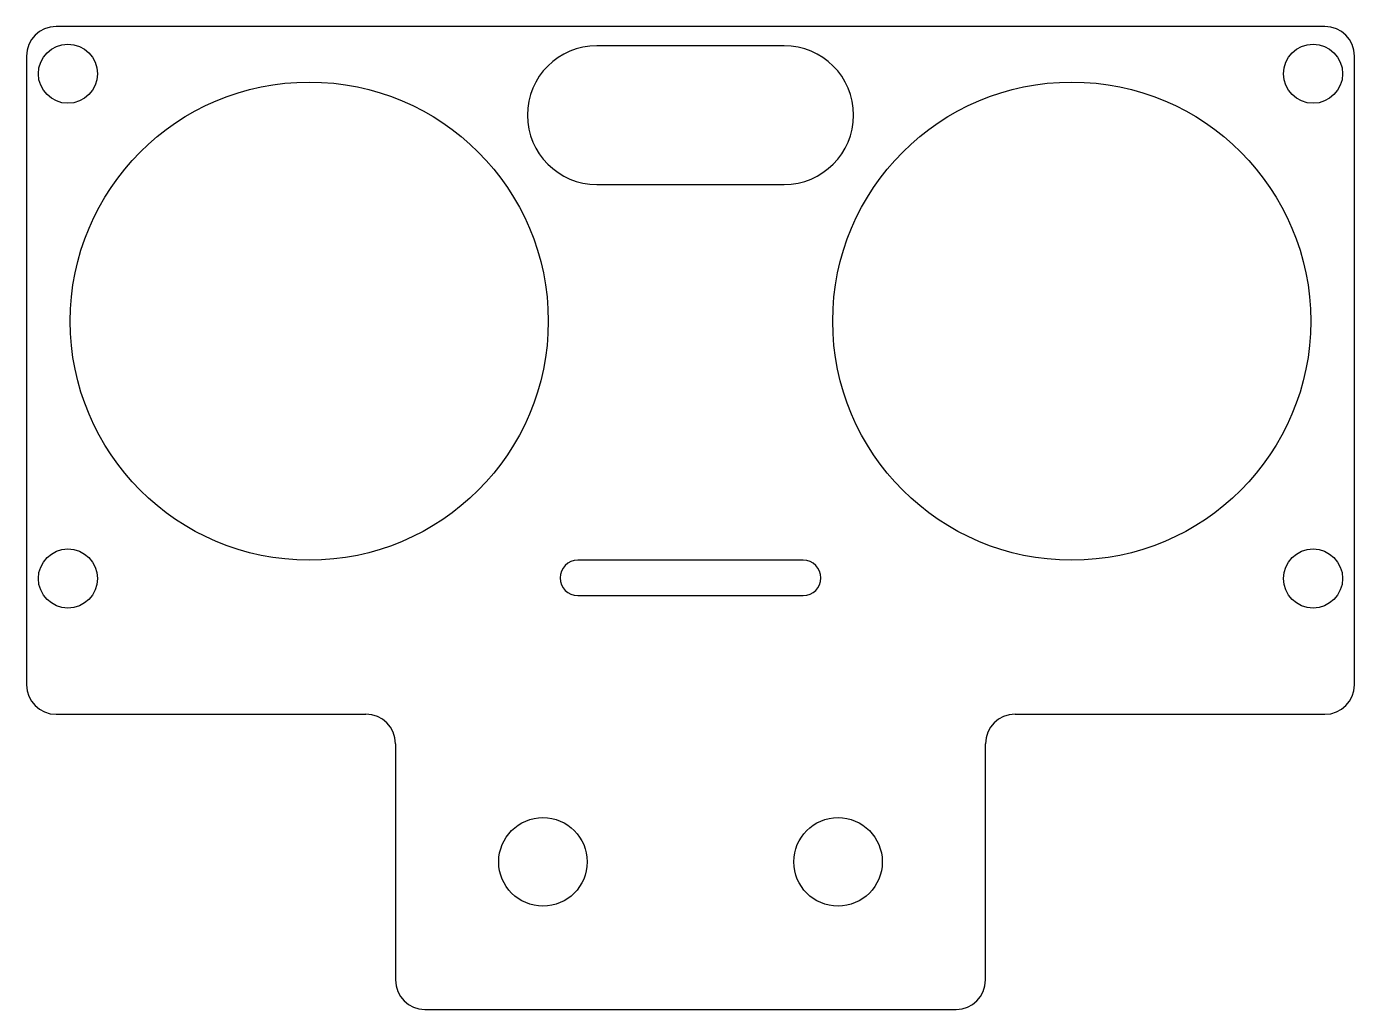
# Model space of a CAD drawing. Header units: millimetres. Extents: x 0 to 45, y -13 to 20.3.
import ezdxf

# ---------------------------------------------------------------- set-up
doc = ezdxf.new("R2010")
doc.units = ezdxf.units.MM

msp = doc.modelspace()

# ---------------------------------------------------------------- linework, layer by layer
at = {"color": 7, "linetype": 'Continuous', "lineweight": 25}
for p, q in [((44, 20.3), (1, 20.3)), ((25.675, 19.65), (19.325, 19.65)), ((0, 19.3), (0, -2)), ((45, -2), (45, 19.3)), ((19.325, 14.95), (25.675, 14.95)), ((26.32, 2.22), (18.68, 2.22)), ((18.68, 1.02), (26.32, 1.02)), ((1, -3), (11.5, -3)), ((33.5, -3), (44, -3)), ((12.5, -4), (12.5, -12)), ((32.5, -12), (32.5, -4)), ((13.5, -13), (31.5, -13))]:
    msp.add_line(p, q, dxfattribs=at)
for centre, radius in [((1.4, 18.7), 1), ((43.6, 18.7), 1), ((9.58, 10.32), 8.1), ((35.42, 10.32), 8.1), ((1.4, 1.6), 1), ((43.6, 1.6), 1), ((17.5, -8), 1.5), ((27.5, -8), 1.5)]:
    msp.add_circle(centre, radius, dxfattribs=at)
for centre, radius, start, end in [((1, 19.3), 1, 90, 180), ((44, 19.3), 1, 0, 90), ((19.325, 17.3), 2.35, 90, 270), ((25.675, 17.3), 2.35, 270, 90), ((18.68, 1.62), 0.6, 90, 270), ((26.32, 1.62), 0.6, 270, 90), ((1, -2), 1, 180, 270), ((44, -2), 1, 270, 0), ((11.5, -4), 1, 0, 90), ((33.5, -4), 1, 90, 180), ((13.5, -12), 1, 180, 270), ((31.5, -12), 1, 270, 0)]:
    msp.add_arc(centre, radius, start, end, dxfattribs=at)

doc.saveas('drawing.dxf')
